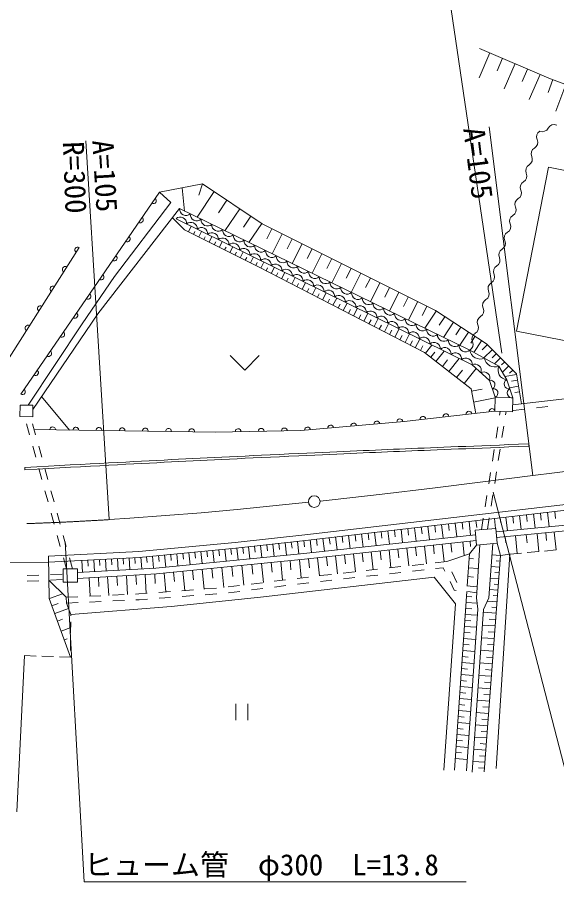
# Model space of a CAD drawing. Units: millimetres, scale not verified. Extents: x 40000 to 680000, y 20000 to 380000.
# Drawn here: x 342152 to 388700, y 240750 to 315408 of the extents above; entities that cross this region are included whole.
import ezdxf
from ezdxf.enums import TextEntityAlignment as Align

# ---------------------------------------------------------------- set-up
doc = ezdxf.new("R2010")
doc.units = ezdxf.units.MM
doc.header["$LTSCALE"] = 1000
doc.linetypes.add('LONG_DASHED_DOTTED', pattern=[15.25, 12, -1.5, 0.25, -1.5])
for name, color, linetype, lineweight in [('M-BGD', 7, 'Continuous', 13), ('M-BMK', 7, 'LONG_DASHED_DOTTED', 13), ('M-STR-HTXT', 7, 'Continuous', 13)]:
    doc.layers.add(name, color=color, linetype=linetype, lineweight=lineweight)
doc.styles.add('ＭＳ ゴシック', font='')
doc.styles.get('ＭＳ ゴシック').set_extended_font_data('MS Gothic')

msp = doc.modelspace()

# ---------------------------------------------------------------- linework, layer by layer
at = {"layer": 'M-BGD'}
for p, q in [((382944, 312331), (382016, 310171)), ((384024, 311868), (383560, 310788)), ((385103, 311404), (384172, 309235)), ((386188, 310939), (385722, 309854)), ((387273, 310473), (386338, 308295)), ((388369, 310023), (387956, 308912)), ((389480, 309610), (388622, 307303)), ((358124, 301029), (357821, 300046)), ((342453, 282860), (354416, 300310)), ((354416, 300310), (355402, 299413)), ((356388, 300692), (356586, 298672)), ((359140, 300349), (357665, 298145)), ((360242, 299611), (359504, 298509)), ((361343, 298873), (360070, 296971)), ((362294, 298236), (361658, 297285)), ((356913, 296884), (357154, 297364)), ((363245, 297599), (362146, 295958)), ((364125, 297151), (363682, 296268)), ((357360, 296660), (357482, 296903)), ((357807, 296436), (358050, 296921)), ((358254, 296212), (358377, 296457)), ((358701, 295988), (358947, 296478)), ((365008, 296708), (364143, 294983)), ((359148, 295764), (359272, 296012)), ((359595, 295540), (359844, 296035)), ((365871, 296276), (365438, 295413)), ((366733, 295843), (365878, 294136)), ((360042, 295316), (360168, 295566)), ((360489, 295092), (360740, 295593)), ((360936, 294868), (361063, 295121)), ((361383, 294644), (361637, 295150)), ((367587, 295415), (367159, 294562)), ((368440, 294987), (367593, 293299)), ((361830, 294420), (361958, 294675)), ((362277, 294196), (362533, 294707)), ((362724, 293972), (362854, 294231)), ((363171, 293746), (363436, 294261)), ((369284, 294564), (368861, 293720)), ((363615, 293517), (363752, 293782)), ((364059, 293288), (364333, 293818)), ((370128, 294140), (369291, 292470)), ((370963, 293721), (370544, 292886)), ((364503, 293058), (364644, 293331)), ((364948, 292829), (365230, 293375)), ((365392, 292600), (365537, 292880)), ((365836, 292370), (366126, 292932)), ((371798, 293303), (370970, 291651)), ((372624, 292888), (372210, 292062)), ((366281, 292141), (366430, 292430)), ((366725, 291911), (367023, 292489)), ((367169, 291682), (367322, 291979)), ((367613, 291453), (367920, 292046)), ((373450, 292474), (372631, 290840)), ((374267, 292064), (373857, 291247)), ((368058, 291223), (368215, 291528)), ((368502, 290994), (368817, 291603)), ((375084, 291654), (374273, 290038)), ((375892, 291249), (375487, 290441)), ((368946, 290764), (369108, 291077)), ((369391, 290535), (369713, 291160)), ((369835, 290306), (370000, 290626)), ((370279, 290076), (370610, 290717)), ((376701, 290844), (375899, 289245)), ((377500, 290443), (377099, 289643)), ((370723, 289847), (370893, 290175)), ((371168, 289617), (371507, 290274)), ((371612, 289388), (371786, 289724)), ((372056, 289159), (372403, 289831)), ((378296, 290035), (377324, 288549)), ((372500, 288929), (372678, 289273)), ((372945, 288700), (373300, 289388)), ((373833, 288241), (374197, 288945)), ((379039, 289549), (378553, 288806)), ((379782, 289063), (378932, 287764)), ((373389, 288471), (373571, 288823)), ((374278, 288012), (374463, 288372)), ((374722, 287782), (375094, 288502)), ((380431, 288638), (380006, 287989)), ((381080, 288213), (380338, 287078)), ((375166, 287553), (375356, 287921)), ((375610, 287324), (375990, 288059)), ((376055, 287094), (376249, 287470)), ((376499, 286865), (376887, 287616)), ((381648, 287842), (381277, 287274)), ((382215, 287470), (381556, 286462)), ((376943, 286635), (377150, 287036)), ((377377, 286390), (377933, 287100)), ((382706, 287124), (382280, 286698)), ((383132, 286698), (382422, 285989)), ((360535, 286191), (361785, 284941)), ((363035, 286191), (361785, 284941)), ((377825, 286040), (378176, 286488)), ((378274, 285689), (378975, 286585)), ((383486, 286343), (383132, 285989)), ((383841, 285989), (383339, 285487)), ((378840, 285246), (379283, 285812)), ((379405, 284803), (380291, 285935)), ((384194, 285635), (383944, 285384)), ((384548, 285281), (384016, 284750)), ((384903, 281949), (415807, 285403)), ((380060, 284291), (380572, 284945)), ((380714, 283779), (381738, 285087)), ((385231, 284562), (384221, 284387)), ((384901, 284928), (384636, 284662)), ((385318, 284057), (384813, 283970)), ((381346, 283118), (382282, 283300)), ((385405, 283552), (384621, 283417)), ((385490, 283060), (385098, 282992)), ((344250, 282663), (346654, 279758)), ((381528, 282181), (383401, 282546)), ((384958, 281452), (385952, 281563)), ((386946, 281674), (387940, 281786)), ((383778, 281031), (383832, 281371)), ((384292, 281078), (384336, 281356)), ((343213, 279336), (342948, 280301)), ((343732, 279336), (343467, 280301)), ((383464, 279056), (383621, 280043)), ((383978, 279103), (384135, 280091)), ((386296, 278564), (386304, 278364)), ((343743, 277408), (343478, 278372)), ((344261, 277408), (343996, 278372)), ((383149, 277081), (383307, 278068)), ((383663, 277128), (383820, 278116)), ((342799, 276331), (342789, 276531)), ((344272, 275479), (344007, 276444)), ((344791, 275479), (344526, 276444)), ((382835, 275106), (382992, 276093)), ((383349, 275153), (383506, 276140)), ((344802, 273551), (344537, 274515)), ((345320, 273551), (345055, 274515)), ((382520, 273130), (382678, 274118)), ((383034, 273178), (383191, 274165)), ((383468, 270972), (415628, 274046)), ((383516, 270474), (415675, 273548)), ((345331, 271622), (345066, 272586)), ((345850, 271622), (345585, 272586)), ((386688, 272515), (386830, 271293)), ((387299, 272586), (387370, 271975)), ((387910, 272658), (388055, 271410)), ((388534, 272730), (388606, 272107)), ((380538, 271798), (380607, 271204)), ((381133, 271868), (381272, 270669)), ((381732, 271938), (381802, 271338)), ((382206, 271155), (382363, 272143)), ((382720, 271203), (382877, 272190)), ((383324, 272123), (383424, 271267)), ((383821, 272181), (383871, 271753)), ((384318, 272239), (384454, 271066)), ((384904, 272307), (384972, 271721)), ((385490, 272376), (385630, 271178)), ((386089, 272445), (386159, 271847)), ((374126, 271051), (374260, 269905)), ((374699, 271118), (374766, 270545)), ((375272, 271185), (375407, 270030)), ((375850, 271252), (375917, 270674)), ((376427, 271319), (376563, 270156)), ((377009, 271387), (377077, 270805)), ((377591, 271455), (377727, 270283)), ((378177, 271523), (378245, 270937)), ((378763, 271591), (378900, 270411)), ((379353, 271660), (379422, 271070)), ((379943, 271729), (380082, 270540)), ((345861, 269693), (345596, 270658)), ((346379, 269693), (346114, 270658)), ((367423, 270270), (367551, 269173)), ((367971, 270333), (368035, 269785)), ((368520, 270397), (368649, 269293)), ((369072, 270462), (369137, 269909)), ((369625, 270526), (369754, 269413)), ((370181, 270591), (370246, 270035)), ((370738, 270656), (370868, 269535)), ((371298, 270721), (371363, 270161)), ((371859, 270787), (371990, 269657)), ((372424, 270852), (372489, 270288)), ((372988, 270918), (373121, 269780)), ((373557, 270985), (373624, 270416)), ((384266, 270546), (384316, 270022)), ((385154, 270631), (385300, 269093)), ((386071, 270718), (386138, 270022)), ((387015, 270808), (387162, 269264)), ((387756, 270879), (387820, 270209)), ((388493, 270950), (388642, 269399)), ((361093, 269560), (361208, 268537)), ((361604, 269617), (361662, 269106)), ((362116, 269674), (362231, 268639)), ((362633, 269732), (362691, 269214)), ((363151, 269790), (363268, 268742)), ((363675, 269848), (363733, 269324)), ((364199, 269907), (364318, 268846)), ((364730, 269966), (364789, 269436)), ((365260, 270026), (365380, 268951)), ((365798, 270086), (365858, 269548)), ((366335, 270146), (366457, 269058)), ((366879, 270207), (366940, 269663)), ((375765, 269566), (375931, 268038)), ((376529, 269649), (376612, 268885)), ((377293, 269732), (377459, 268208)), ((378055, 269816), (378138, 269054)), ((378817, 269899), (378982, 268379)), ((379577, 269982), (379660, 269222)), ((380599, 270093), (380726, 268925)), ((381221, 270161), (381272, 269693)), ((352811, 268773), (352907, 267766)), ((353315, 268821), (353363, 268317)), ((353819, 268869), (353918, 267823)), ((354342, 268918), (354391, 268395)), ((354864, 268968), (354964, 267918)), ((355389, 269018), (355439, 268493)), ((355914, 269067), (356013, 268022)), ((356436, 269117), (356486, 268594)), ((356959, 269166), (357057, 268126)), ((357479, 269216), (357528, 268695)), ((357999, 269265), (358097, 268229)), ((358517, 269314), (358566, 268796)), ((359035, 269363), (359133, 268332)), ((359551, 269412), (359599, 268896)), ((360066, 269461), (360164, 268434)), ((360580, 269510), (360628, 268996)), ((368839, 268810), (368923, 268036)), ((369613, 268895), (369781, 267351)), ((370385, 268979), (370469, 268207)), ((371157, 269063), (371325, 267523)), ((371927, 269147), (372011, 268377)), ((372697, 269231), (372864, 267695)), ((373465, 269315), (373549, 268547)), ((374233, 269399), (374400, 267867)), ((374999, 269482), (375082, 268716)), ((379213, 268404), (381169, 269077)), ((383837, 268920), (382447, 250229)), ((383837, 268920), (383117, 268974)), ((383477, 250536), (384660, 269035)), ((384660, 269035), (385656, 269126)), ((386154, 269171), (387150, 269263)), ((387647, 269308), (388643, 269399)), ((340012, 268277), (344845, 268356)), ((346390, 267765), (346125, 268729)), ((346909, 267765), (346644, 268729)), ((347718, 268504), (347771, 267475)), ((348233, 268531), (348259, 268016)), ((348747, 268557), (348800, 267534)), ((349259, 268584), (349286, 268072)), ((349771, 268610), (349824, 267591)), ((350281, 268636), (350307, 268127)), ((350790, 268663), (350842, 267649)), ((351297, 268689), (351323, 268182)), ((351803, 268715), (351855, 267706)), ((352308, 268741), (352334, 268237)), ((361536, 268067), (361704, 266374)), ((362383, 268151), (362467, 267304)), ((363230, 268235), (363394, 266583)), ((364056, 268317), (364138, 267491)), ((364882, 268399), (365042, 266788)), ((365688, 268479), (365768, 267673)), ((366494, 268559), (366650, 266987)), ((367280, 268640), (367365, 267855)), ((368065, 268726), (368234, 267178)), ((376232, 268071), (377226, 268182)), ((378220, 268293), (379213, 268404)), ((379213, 268404), (379213, 268404)), ((381141, 268669), (381507, 268644)), ((383801, 268441), (383483, 268464)), ((345010, 267278), (346009, 267322)), ((353194, 267281), (353286, 265652)), ((354008, 267327), (354054, 266513)), ((354821, 267402), (354982, 265780)), ((355632, 267482), (355712, 266671)), ((356442, 267563), (356607, 265903)), ((357272, 267645), (357354, 266815)), ((358102, 267727), (358270, 266029)), ((358951, 267811), (359035, 266962)), ((359799, 267895), (359972, 266159)), ((360668, 267981), (360754, 267113)), ((368281, 267183), (369275, 267294)), ((370269, 267405), (371263, 267516)), ((372257, 267627), (373250, 267738)), ((374244, 267849), (375238, 267960)), ((374267, 267349), (375261, 267460)), ((376255, 267571), (377249, 267682)), ((378243, 267793), (378917, 267868)), ((378917, 267868), (379057, 267579)), ((379649, 267504), (380086, 266605)), ((381085, 267862), (381931, 267803)), ((383763, 267923), (383043, 267977)), ((383726, 267424), (383366, 267451)), ((343011, 267191), (344010, 267235)), ((343017, 266700), (344016, 266746)), ((346372, 265313), (344879, 266786)), ((345014, 266792), (346013, 266838)), ((348349, 267007), (348440, 265409)), ((349148, 267053), (349194, 266253)), ((349948, 267098), (350039, 265483)), ((350755, 267143), (350801, 266336)), ((351562, 267189), (351655, 265558)), ((352378, 267235), (352424, 266419)), ((362326, 266451), (363319, 266574)), ((364311, 266697), (365303, 266820)), ((366296, 266943), (367288, 267066)), ((366319, 266442), (367311, 266565)), ((368305, 266683), (369298, 266794)), ((370292, 266905), (371286, 267016)), ((372280, 267127), (373274, 267238)), ((379494, 266679), (379855, 265935)), ((381032, 267097), (381524, 267063)), ((383688, 266926), (382968, 266979)), ((354360, 265733), (355358, 265809)), ((356355, 265884), (357352, 265960)), ((358349, 266035), (359346, 266111)), ((360341, 266205), (361334, 266328)), ((360365, 265704), (361357, 265827)), ((362349, 265950), (363342, 266073)), ((364334, 266196), (365327, 266319)), ((379855, 265935), (380026, 265915)), ((379878, 250393), (380943, 265809)), ((380953, 266312), (381833, 266210)), ((381019, 265801), (381803, 265710)), ((383614, 265929), (382894, 265982)), ((383651, 266427), (383291, 266454)), ((344916, 265217), (346055, 265626)), ((346372, 265313), (347371, 265360)), ((346372, 265313), (346395, 264814)), ((348370, 265406), (349369, 265452)), ((350368, 265498), (351367, 265544)), ((350391, 264999), (351390, 265045)), ((352366, 265591), (352648, 265604)), ((352389, 265091), (352678, 265104)), ((352648, 265604), (353363, 265658)), ((352678, 265104), (353386, 265158)), ((354384, 265234), (355381, 265309)), ((356378, 265385), (357375, 265460)), ((358372, 265536), (359369, 265611)), ((380913, 265373), (381387, 265341)), ((383577, 265430), (383217, 265457)), ((345143, 264583), (345669, 264772)), ((345378, 263926), (346570, 264354)), ((346395, 264814), (347394, 264860)), ((346395, 264814), (346770, 263828)), ((348393, 264906), (349392, 264952)), ((380843, 264354), (381364, 264318)), ((380879, 264875), (381826, 264809)), ((383540, 264931), (382719, 264992)), ((383503, 264433), (383092, 264463)), ((346768, 263706), (346770, 263828)), ((380807, 263833), (381849, 263761)), ((380910, 250327), (381885, 264286)), ((381403, 250211), (382384, 264251)), ((383466, 263934), (382368, 264016)), ((345616, 263264), (346043, 263417)), ((346752, 262206), (346763, 263206)), ((380771, 263312), (381291, 263276)), ((383384, 262836), (382291, 262917)), ((383425, 263385), (382876, 263426)), ((345928, 262395), (346757, 262692)), ((380699, 262271), (381219, 262235)), ((380735, 262792), (381776, 262720)), ((383344, 262289), (382797, 262329)), ((346197, 261644), (346456, 261737)), ((346736, 260706), (346747, 261706)), ((380663, 261751), (381703, 261679)), ((383303, 261742), (382214, 261823)), ((380591, 260712), (381630, 260640)), ((380627, 261231), (381147, 261195)), ((383222, 260653), (382138, 260734)), ((383263, 261198), (382718, 261238)), ((342782, 260274), (342125, 246784)), ((342782, 260274), (343782, 260244)), ((344281, 260229), (345281, 260199)), ((345781, 260184), (346730, 260156)), ((346730, 260156), (346731, 260206)), ((380555, 260192), (381074, 260156)), ((383182, 260111), (382640, 260151)), ((380483, 259154), (381002, 259118)), ((380519, 259673), (381558, 259601)), ((383142, 259569), (382062, 259649)), ((383101, 259030), (382562, 259070)), ((380447, 258635), (381485, 258563)), ((383061, 258490), (381987, 258570)), ((380376, 257598), (381413, 257526)), ((380411, 258116), (380930, 258080)), ((383021, 257953), (382484, 257993)), ((380340, 257079), (380858, 257044)), ((382981, 257416), (381912, 257495)), ((382942, 256881), (382407, 256921)), ((361006, 256104), (361006, 254704)), ((362056, 256104), (362056, 254704)), ((380304, 256561), (381340, 256489)), ((382902, 256346), (381837, 256425)), ((380232, 255525), (381268, 255454)), ((380268, 256043), (380786, 256007)), ((382823, 255281), (381763, 255360)), ((382862, 255814), (382330, 255853)), ((380197, 255008), (380714, 254972)), ((382783, 254751), (382253, 254791)), ((380125, 253973), (380642, 253938)), ((380161, 254491), (381196, 254419)), ((382744, 254221), (381689, 254300)), ((380089, 253456), (381123, 253385)), ((382666, 253166), (381615, 253244)), ((382705, 253693), (382177, 253733)), ((380018, 252423), (381051, 252352)), ((380054, 252940), (380570, 252904)), ((382626, 252640), (382101, 252679)), ((379982, 251907), (380498, 251871)), ((382587, 252115), (381541, 252193)), ((382549, 251592), (382026, 251631)), ((379946, 251390), (380979, 251319)), ((382510, 251069), (381468, 251146)), ((382471, 250548), (381950, 250587))]:
    msp.add_line(p, q, dxfattribs=at)
for points in [[(382025, 312726), (388022, 310151), (391940, 308696), (399110, 306827), (403656, 305928), (408976, 304832), (417961, 303395), (419955, 303197), (421141, 302280), (421323, 297181), (420807, 294690), (419775, 293050), (417831, 290378), (416768, 287705), (416030, 285428)], [(354416, 300310), (358124, 301029), (363287, 297571), (378238, 290073), (382630, 287199), (385223, 284606), (385667, 282035)], [(343089, 281904), (347745, 288942), (350530, 293021), (355402, 299413)], [(356155, 298882), (349112, 289785), (343489, 281547)], [(356155, 298882), (381199, 286657), (383716, 285281), (384383, 284101), (384921, 282549)], [(355533, 298078), (356582, 297050), (363037, 293815), (377299, 286452), (381307, 283314), (381720, 281200)], [(383403, 282596), (382895, 284049), (381407, 285384), (355847, 298010)], [(347500, 295526), (335577, 276773), (316884, 277403)], [(383366, 281386), (375524, 280498), (366625, 279709), (359246, 279587), (343575, 279800)], [(344834, 268857), (352626, 269258), (360956, 270047), (366957, 270719), (391436, 273572), (416657, 276615)], [(344845, 268356), (352662, 268759), (361008, 269550), (367014, 270222), (391494, 273076), (416706, 276117)], [(347351, 267452), (354112, 267834), (366873, 269099), (381702, 270716)], [(347351, 266951), (354151, 267335), (366924, 268602), (381747, 270218)], [(380978, 266309), (381169, 269077), (381784, 269823)], [(381885, 264286), (381775, 265260), (382057, 269848)], [(383191, 269953), (382840, 265260), (382384, 264251)], [(383559, 269986), (383837, 268920), (384660, 269035)], [(344834, 268857), (344913, 265224), (346730, 260156)], [(346770, 263828), (355438, 264525), (363151, 265315), (378123, 267046), (379976, 264737), (378957, 250386)]]:
    msp.add_lwpolyline(points, dxfattribs=at)
at = {"layer": 'M-BGD', "lineweight": 18}
msp.add_lwpolyline([(415821, 290377), (397652, 293919), (396732, 289196), (395344, 289467), (394960, 287498), (393391, 287803), (393184, 286744), (385230, 288294), (387991, 302461), (390012, 302067), (390242, 303243), (401222, 301103), (401545, 302758), (417623, 299624)], close=True, dxfattribs=at)
at = {"layer": 'M-BGD'}
for points in [[(383366, 281386), (384884, 281339), (384921, 282549), (383403, 282596)], [(342375, 280920), (343481, 280906), (343493, 281899), (342387, 281913)], [(381784, 269823), (383559, 269986), (383441, 271269), (381666, 271106)], [(346107, 266627), (347351, 266627), (347351, 267765), (346107, 267765)]]:
    msp.add_lwpolyline(points, close=True, dxfattribs=at)
at = {"layer": 'M-BGD', "lineweight": 18}
for centre, radius, start, end in [((388482, 305565), 579, 67.84585, 152.24465), ((387515, 305080), 561, 119.38576, 205.18567), ((387458, 306104), 579, 247.84585, 332.24465), ((386500, 304602), 561, 299.38576, 25.18567), ((387050, 303625), 561, 119.38576, 205.18567), ((386035, 303148), 561, 299.38576, 25.18567), ((386586, 302170), 561, 119.38576, 205.18567), ((385570, 301693), 561, 299.38576, 25.18567), ((386121, 300716), 561, 119.38576, 205.18567), ((385106, 300238), 561, 299.38576, 25.18567), ((385656, 299261), 561, 119.38576, 205.18567), ((384641, 298784), 561, 299.38576, 25.18567), ((385192, 297806), 561, 119.38576, 205.18567), ((384177, 297329), 561, 299.38576, 25.18567), ((384727, 296352), 561, 119.38576, 205.18567), ((383712, 295874), 561, 299.38576, 25.18567), ((384262, 294897), 561, 119.38576, 205.18567), ((383247, 294420), 561, 299.38576, 25.18567), ((383798, 293442), 561, 119.38576, 205.18567), ((382783, 292965), 561, 299.38576, 25.18567), ((383333, 291987), 561, 119.38576, 205.18567), ((382318, 291510), 561, 299.38576, 25.18567), ((382868, 290533), 561, 119.38576, 205.18567), ((381853, 290055), 561, 299.38576, 25.18567), ((382404, 289078), 561, 119.38576, 205.18567), ((381389, 288601), 561, 299.38576, 25.18567), ((381939, 287623), 561, 119.38576, 205.18567), ((380924, 287146), 561, 299.38576, 25.18567)]:
    msp.add_arc(centre, radius, start, end, dxfattribs=at)
at = {"layer": 'M-BGD'}
for centre, radius, start, end in [((353903, 299562), 250, 235.56857, 55.56857), ((356709, 298840), 556, 175.69243, 312.27093), ((352772, 297912), 250, 235.56857, 55.56857), ((356217, 297609), 545, 354.69225, 132.73123), ((357637, 298388), 556, 175.69243, 312.27093), ((358564, 297935), 556, 175.69243, 312.27093), ((357130, 297158), 545, 354.69225, 132.73123), ((358043, 296707), 545, 354.69225, 132.73123), ((359492, 297482), 556, 175.69243, 312.27093), ((351641, 296263), 250, 235.56857, 55.56857), ((358956, 296256), 545, 354.69225, 132.73123), ((360419, 297029), 556, 175.69243, 312.27093), ((361347, 296577), 556, 175.69243, 312.27093), ((359868, 295805), 545, 354.69225, 132.73123), ((360781, 295355), 545, 354.69225, 132.73123), ((362274, 296124), 556, 175.69243, 312.27093), ((363202, 295671), 556, 175.69243, 312.27093), ((347366, 295315), 250, 57.55223, 237.55223), ((361694, 294904), 545, 354.69225, 132.73123), ((362607, 294453), 545, 354.69225, 132.73123), ((364130, 295218), 556, 175.69243, 312.27093), ((350511, 294613), 250, 235.56857, 55.56857), ((363520, 294002), 545, 354.69225, 132.73123), ((365057, 294765), 556, 175.69243, 312.27093), ((365985, 294313), 556, 175.69243, 312.27093), ((346293, 293628), 250, 57.55223, 237.55223), ((364433, 293551), 545, 354.69225, 132.73123), ((365346, 293100), 545, 354.69225, 132.73123), ((366912, 293860), 556, 175.69243, 312.27093), ((367840, 293407), 556, 175.69243, 312.27093), ((349380, 292964), 250, 235.56857, 55.56857), ((366258, 292649), 545, 354.69225, 132.73123), ((367171, 292198), 545, 354.69225, 132.73123), ((368767, 292954), 556, 175.69243, 312.27093), ((345220, 291940), 250, 57.55223, 237.55223), ((368084, 291747), 545, 354.69225, 132.73123), ((369695, 292502), 556, 175.69243, 312.27093), ((370622, 292049), 556, 175.69243, 312.27093), ((348249, 291314), 250, 235.56857, 55.56857), ((368997, 291296), 545, 354.69225, 132.73123), ((369910, 290845), 545, 354.69225, 132.73123), ((371550, 291596), 556, 175.69243, 312.27093), ((372478, 291143), 556, 175.69243, 312.27093), ((344147, 290252), 250, 57.55223, 237.55223), ((370823, 290394), 545, 354.69225, 132.73123), ((371735, 289943), 545, 354.69225, 132.73123), ((373405, 290691), 556, 175.69243, 312.27093), ((347118, 289664), 250, 235.56857, 55.56857), ((372648, 289493), 545, 354.69225, 132.73123), ((374333, 290238), 556, 175.69243, 312.27093), ((375260, 289785), 556, 175.69243, 312.27093), ((373561, 289042), 545, 354.69225, 132.73123), ((374474, 288591), 545, 354.69225, 132.73123), ((376188, 289332), 556, 175.69243, 312.27093), ((343074, 288564), 250, 57.55223, 237.55223), ((345987, 288015), 250, 235.56857, 55.56857), ((375387, 288140), 545, 354.69225, 132.73123), ((376300, 287689), 545, 354.69225, 132.73123), ((377115, 288879), 556, 175.69243, 312.27093), ((378043, 288427), 556, 175.69243, 312.27093), ((377212, 287238), 545, 354.69225, 132.73123), ((378970, 287974), 556, 175.69243, 312.27093), ((379898, 287521), 556, 175.69243, 312.27093), ((378125, 286787), 545, 354.69225, 132.73123), ((379038, 286336), 545, 354.69225, 132.73123), ((380826, 287068), 556, 175.69243, 312.27093), ((344856, 286365), 250, 235.56857, 55.56857), ((379951, 285885), 545, 354.69225, 132.73123), ((380864, 285434), 545, 354.69225, 132.73123), ((382097, 286804), 910, 189.30476, 293.35976), ((383355, 286116), 910, 189.30476, 293.35976), ((381657, 284915), 532, 338.1114, 118.13287), ((384469, 284928), 832, 154.86705, 264.08473), ((343726, 284716), 250, 235.56857, 55.56857), ((382402, 284248), 532, 338.1114, 118.13287), ((382987, 283674), 387, 294.69826, 103.81435), ((384580, 283734), 416, 118.22202, 280.01485), ((342595, 283066), 250, 235.56857, 55.56857), ((383241, 282947), 387, 294.69826, 103.81435), ((384849, 282959), 416, 118.22202, 280.01485), ((383117, 281358), 250, 6.457, 186.457), ((375167, 280467), 250, 5.07098, 185.07098), ((377155, 280683), 250, 6.457, 186.457), ((379143, 280908), 250, 6.457, 186.457), ((381130, 281133), 250, 6.457, 186.457), ((345203, 279778), 250, 359.22278, 179.22278), ((347203, 279751), 250, 359.22278, 179.22278), ((349203, 279723), 250, 359.22278, 179.22278), ((367198, 279760), 250, 5.07098, 185.07098), ((369191, 279936), 250, 5.07098, 185.07098), ((371183, 280113), 250, 5.07098, 185.07098), ((373175, 280290), 250, 5.07098, 185.07098), ((351202, 279696), 250, 359.22278, 179.22278), ((353202, 279669), 250, 359.22278, 179.22278), ((355202, 279642), 250, 359.22278, 179.22278), ((357202, 279615), 250, 359.22278, 179.22278), ((361201, 279619), 250, 0.94306, 180.94306), ((363201, 279652), 250, 0.94306, 180.94306), ((365201, 279685), 250, 0.94306, 180.94306)]:
    msp.add_arc(centre, radius, start, end, dxfattribs=at)
for points in [[(342789, 276531), (354280, 277147), (357193, 277310), (366429, 277732), (374188, 278086), (376637, 278187), (386296, 278564)], [(386304, 278364), (376645, 277987), (374197, 277886), (366439, 277532), (357203, 277110), (354290, 276948), (342799, 276331)]]:
    msp.add_open_spline(points, degree=3, knots=[0, 0, 0, 0, 1, 1, 1, 2, 2, 2, 2], dxfattribs=at)
at = {"layer": 'M-BMK'}
msp.add_line((386653, 275820), (463296, 285402), dxfattribs=at)
for points in [[(386653, 275820), (382321, 275281), (377987, 274751), (373652, 274235), (369314, 273741), (368274, 273627)], [(367283, 273520), (364201, 273200), (361118, 272898), (358032, 272619), (354944, 272365), (351854, 272139), (350106, 272024)]]:
    msp.add_lwpolyline(points, dxfattribs=at)
at = {"layer": 'M-BMK', "linetype": 'Continuous'}
msp.add_circle((367777, 273574), 500, dxfattribs=at)
at = {"layer": 'M-BMK'}
msp.add_arc((333370, 543267), 271760, 268.80963, 273.52513, dxfattribs=at)
at = {"layer": 'M-STR-HTXT'}
for p, q in [((378250, 325317), (383964, 286398)), ((386653, 275820), (382887, 305941)), ((350079, 272021), (348064, 304725))]:
    msp.add_line(p, q, dxfattribs=at)
for points in [[(423867, 242953), (391367, 242953), (383230, 274406)], [(346269, 270094), (347916, 240750), (380901, 240750)]]:
    msp.add_lwpolyline(points, dxfattribs=at)

# ---------------------------------------------------------------- texts
at = {"layer": 'M-STR-HTXT', "style": 'ＭＳ ゴシック'}
for s, rotation, p in [('A=105', 277.167, (380087, 305711)), ('A=105', 273.525, (348064, 304725)), ('R=300', 272.332, (345522, 304630))]:
    msp.add_text(s, height=1833, rotation=rotation, dxfattribs=at).set_placement(p, align=Align.BOTTOM_LEFT)
msp.add_text('ヒューム管\u3000φ300  L=13.8', height=1833, dxfattribs=at).set_placement((347916, 240750), align=Align.BOTTOM_LEFT)

doc.saveas('drawing.dxf')
